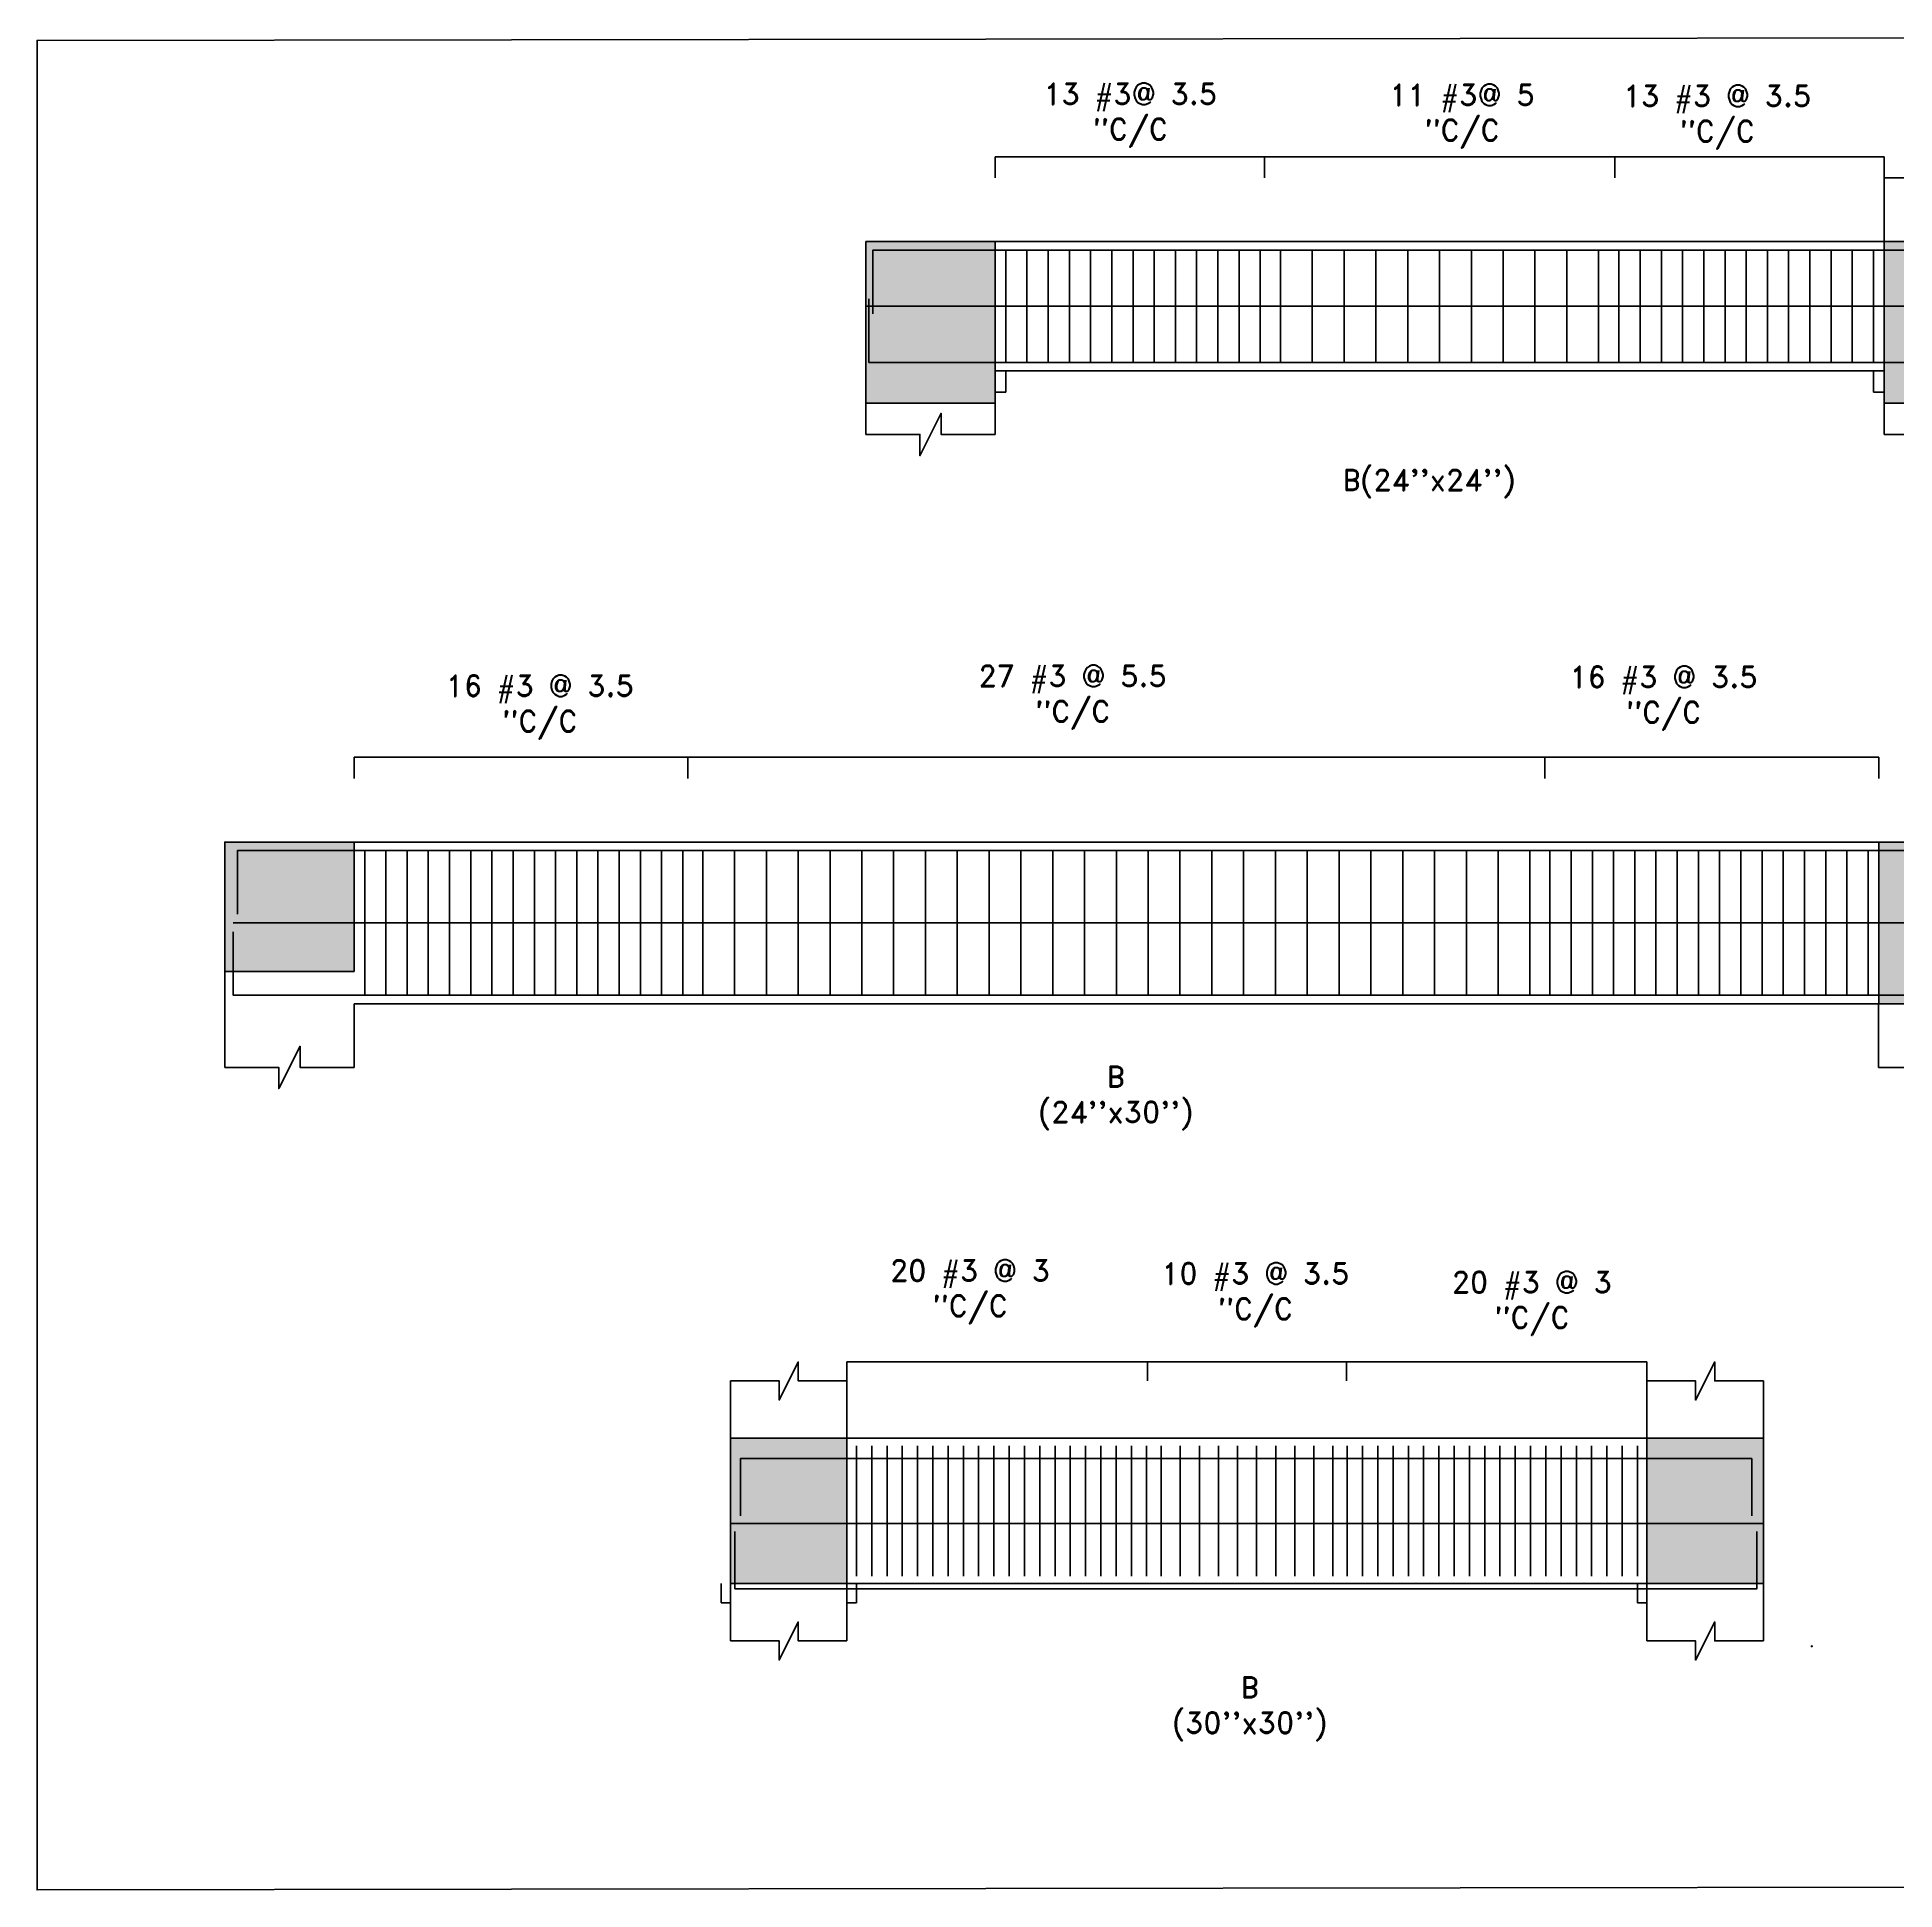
# Model space of a CAD drawing. Header units: inches. Extents: x 2674 to 28325, y -8016 to 21827.
# Drawn here: x 21361 to 25010, y 3087 to 6727 of the extents above; entities that cross this region are included whole.
import ezdxf

# ---------------------------------------------------------------- set-up
doc = ezdxf.new("R2010")
doc.units = ezdxf.units.IN
doc.header["$MEASUREMENT"] = 0
for name, color, linetype in [('Beam', 3, 'Continuous'), ('Beam elevation contour', 7, 'Continuous'), ('Beam rebar bot', 2, 'Continuous'), ('Beam rebar top', 2, 'Continuous'), ('Beam tie corner', 6, 'Continuous'), ('Beam tie mid', 4, 'Continuous'), ('Dimensions', 7, 'Continuous'), ('Rebar long', 5, 'Continuous'), ('Rebar tie', 4, 'Continuous'), ('Texts', 7, 'Continuous')]:
    doc.layers.add(name, color=color, linetype=linetype)
doc.layers.add('Beam torsion rebar', color=7, linetype='Continuous', true_color=0xaf0000)
doc.styles.add('Letra', font='romand.shx')
doc.dimstyles.new('Dimension', dxfattribs={"dimscale": 0.083333, "dimtxt": 0.025, "dimasz": 0.025, "dimexe": 0.015, "dimexo": 0.03, "dimgap": 0.015, "dimtad": 1, "dimdec": 1, "dimzin": 0, "dimdsep": 46, "dimlunit": 4, "dimtxsty": 'Letra', "dimblk": 'OBLIQUE', "dimcen": 0.015, "dimdle": 0.025, "dimclrd": 256, "dimclre": 1, "dimclrt": 4, "dimadec": 0, "dimazin": 0, "dimtfac": 1, "dimtdec": 1, "dimtofl": 0, "dimtmove": 0, "dimatfit": 3, "dimfxl": 1, "dimtolj": 1, "dimtzin": 0, "dimarcsym": 0})

# ---------------------------------------------------------------- blocks, each defined once
blk = doc.blocks.new('FB 24 X 24')
blk.add_hatch(color=256).paths.add_polyline_path([(0.3048, 0.3048), (-0.3048, 0.3048), (-0.3048, -0.3048), (0.3048, -0.3048)])
at = {"color": 0}
blk.add_lwpolyline([(0.3048, 0.3048), (-0.3048, 0.3048), (-0.3048, -0.3048), (0.3048, -0.3048)], close=True, dxfattribs=at)
blk = doc.blocks.new('_Oblique')
at = {"color": 0, "linetype": 'ByBlock', "lineweight": -2}
blk.add_line((-0.5, -0.5), (0.5, 0.5), dxfattribs=at)
blk = doc.blocks.new('*D19')
at = {"layer": 'Defpoints', "color": 0, "transparency": 16777216}
for p in [(22639.1, 5312.1), (21983.3, 5270.4), (22639.1, 5270.4)]:
    blk.add_point(p, dxfattribs=at)
at = {"layer": 'Dimensions', "color": 1, "linetype": 'ByBlock', "lineweight": -2, "transparency": 16777216}
for p, q in [((21983.3, 5270.4), (21983.3, 5312.1)), ((22639.1, 5270.4), (22639.1, 5312.1))]:
    blk.add_line(p, q, dxfattribs=at)
at = {"layer": 'Dimensions', "linetype": 'ByBlock', "lineweight": -2, "transparency": 16777216}
blk.add_line((21983.3, 5312.1), (22639.1, 5312.1), dxfattribs=at)
at = {"layer": 'Dimensions', "lineweight": -2, "transparency": 16777216, "xscale": 0.006249999999999999, "yscale": 0.006249999999999999, "zscale": 0.006249999999999999, "rotation": 180}
blk.add_blockref('_Oblique', (21983.3, 5312.1), dxfattribs=at)
at = {"layer": 'Dimensions', "lineweight": -2, "transparency": 16777216, "xscale": 0.006249999999999999, "yscale": 0.006249999999999999, "zscale": 0.006249999999999999}
blk.add_blockref('_Oblique', (22639.1, 5312.1), dxfattribs=at)
at = {"layer": 'Dimensions', "color": 4, "transparency": 16777216, "insert": (22311.2, 5312.1), "char_height": 0.00625, "attachment_point": 5, "style": 'Letra'}
for s in ['\\A1;(16) ø#3@3.5', '\\A1;54\'-8"']:
    blk.add_mtext(s, dxfattribs=at)
blk = doc.blocks.new('*D20')
at = {"layer": 'Defpoints', "color": 0, "transparency": 16777216}
for p in [(24978.3, 5312.1), (24322.4, 5270.4), (24978.3, 5270.4)]:
    blk.add_point(p, dxfattribs=at)
at = {"layer": 'Dimensions', "color": 1, "linetype": 'ByBlock', "lineweight": -2, "transparency": 16777216}
for p, q in [((24322.4, 5270.4), (24322.4, 5312.1)), ((24978.3, 5270.4), (24978.3, 5312.1))]:
    blk.add_line(p, q, dxfattribs=at)
at = {"layer": 'Dimensions', "linetype": 'ByBlock', "lineweight": -2, "transparency": 16777216}
blk.add_line((24322.4, 5312.1), (24978.3, 5312.1), dxfattribs=at)
at = {"layer": 'Dimensions', "lineweight": -2, "transparency": 16777216, "xscale": 0.006249999999999999, "yscale": 0.006249999999999999, "zscale": 0.006249999999999999, "rotation": 180}
blk.add_blockref('_Oblique', (24322.4, 5312.1), dxfattribs=at)
at = {"layer": 'Dimensions', "lineweight": -2, "transparency": 16777216, "xscale": 0.006249999999999999, "yscale": 0.006249999999999999, "zscale": 0.006249999999999999}
blk.add_blockref('_Oblique', (24978.3, 5312.1), dxfattribs=at)
at = {"layer": 'Dimensions', "color": 4, "transparency": 16777216, "insert": (24650.4, 5312.1), "char_height": 0.00625, "attachment_point": 5, "style": 'Letra'}
for s in ['\\A1;(16) ø#3@3.5', '\\A1;54\'-8"']:
    blk.add_mtext(s, dxfattribs=at)
blk = doc.blocks.new('*D21')
at = {"layer": 'Defpoints', "color": 0, "transparency": 16777216}
for p in [(24322.4, 5312.1), (22639.1, 5270.4), (24322.4, 5270.4)]:
    blk.add_point(p, dxfattribs=at)
at = {"layer": 'Dimensions', "color": 1, "linetype": 'ByBlock', "lineweight": -2, "transparency": 16777216}
for p, q in [((22639.1, 5270.4), (22639.1, 5312.1)), ((24322.4, 5270.4), (24322.4, 5312.1))]:
    blk.add_line(p, q, dxfattribs=at)
at = {"layer": 'Dimensions', "linetype": 'ByBlock', "lineweight": -2, "transparency": 16777216}
blk.add_line((22639.1, 5312.1), (24322.5, 5312.1), dxfattribs=at)
at = {"layer": 'Dimensions', "lineweight": -2, "transparency": 16777216, "xscale": 0.006249999999999999, "yscale": 0.006249999999999999, "zscale": 0.006249999999999999, "rotation": 180}
blk.add_blockref('_Oblique', (22639.1, 5312.1), dxfattribs=at)
at = {"layer": 'Dimensions', "lineweight": -2, "transparency": 16777216, "xscale": 0.006249999999999999, "yscale": 0.006249999999999999, "zscale": 0.006249999999999999}
blk.add_blockref('_Oblique', (24322.4, 5312.1), dxfattribs=at)
at = {"layer": 'Dimensions', "color": 4, "transparency": 16777216, "insert": (23480.8, 5312.1), "char_height": 0.00625, "attachment_point": 5, "style": 'Letra'}
for s in ['\\A1;(27) ø#3@5.5', '\\A1;140\'-3{\\H1x;\\S1/2;}"']:
    blk.add_mtext(s, dxfattribs=at)
blk = doc.blocks.new('FB 30 X 30')
blk.add_hatch(color=256).paths.add_polyline_path([(0.381, 0.381), (-0.381, 0.381), (-0.381, -0.381), (0.381, -0.381)])
at = {"color": 0}
blk.add_lwpolyline([(0.381, 0.381), (-0.381, 0.381), (-0.381, -0.381), (0.381, -0.381)], close=True, dxfattribs=at)
blk = doc.blocks.new('FB 24 X 30')
blk.add_hatch(color=256).paths.add_polyline_path([(0.3048, 0.381), (-0.3048, 0.381), (-0.3048, -0.381), (0.3048, -0.381)])
at = {"color": 0}
blk.add_lwpolyline([(0.3048, 0.381), (-0.3048, 0.381), (-0.3048, -0.381), (0.3048, -0.381)], close=True, dxfattribs=at)
blk = doc.blocks.new('*D480')
at = {"layer": 'Defpoints', "color": 0, "transparency": 16777216}
for p in [(23242.7, 6071.3), (23263.5, 6071.3), (23263.5, 6029.6)]:
    blk.add_point(p, dxfattribs=at)
at = {"layer": 'Dimensions', "color": 1, "linetype": 'ByBlock', "lineweight": -2, "transparency": 16777216}
for p, q in [((23242.7, 6071.3), (23242.7, 6029.6)), ((23263.5, 6071.3), (23263.5, 6029.6))]:
    blk.add_line(p, q, dxfattribs=at)
at = {"layer": 'Dimensions', "linetype": 'ByBlock', "lineweight": -2, "transparency": 16777216}
blk.add_line((23242.7, 6029.6), (23263.5, 6029.6), dxfattribs=at)
at = {"layer": 'Dimensions', "lineweight": -2, "transparency": 16777216, "xscale": 0.006249999999999999, "yscale": 0.006249999999999999, "zscale": 0.006249999999999999, "rotation": 180}
blk.add_blockref('_Oblique', (23242.7, 6029.6), dxfattribs=at)
at = {"layer": 'Dimensions', "lineweight": -2, "transparency": 16777216, "xscale": 0.006249999999999999, "yscale": 0.006249999999999999, "zscale": 0.006249999999999999}
blk.add_blockref('_Oblique', (23263.5, 6029.6), dxfattribs=at)
at = {"layer": 'Dimensions', "color": 4, "transparency": 16777216, "insert": (23253.1, 6029.6), "char_height": 0.00625, "attachment_point": 5, "style": 'Letra'}
blk.add_mtext('\\A1;1\'-9"', dxfattribs=at)
blk = doc.blocks.new('*D481')
at = {"layer": 'Defpoints', "color": 0, "transparency": 16777216}
for p in [(23771.5, 6492), (23242.7, 6450.3), (23771.5, 6450.3)]:
    blk.add_point(p, dxfattribs=at)
at = {"layer": 'Dimensions', "color": 1, "linetype": 'ByBlock', "lineweight": -2, "transparency": 16777216}
for p, q in [((23242.7, 6450.3), (23242.7, 6492)), ((23771.5, 6450.3), (23771.5, 6492))]:
    blk.add_line(p, q, dxfattribs=at)
at = {"layer": 'Dimensions', "linetype": 'ByBlock', "lineweight": -2, "transparency": 16777216}
blk.add_line((23242.7, 6492), (23771.5, 6492), dxfattribs=at)
at = {"layer": 'Dimensions', "lineweight": -2, "transparency": 16777216, "xscale": 0.006249999999999999, "yscale": 0.006249999999999999, "zscale": 0.006249999999999999, "rotation": 180}
blk.add_blockref('_Oblique', (23242.7, 6492), dxfattribs=at)
at = {"layer": 'Dimensions', "lineweight": -2, "transparency": 16777216, "xscale": 0.006249999999999999, "yscale": 0.006249999999999999, "zscale": 0.006249999999999999}
blk.add_blockref('_Oblique', (23771.5, 6492), dxfattribs=at)
at = {"layer": 'Dimensions', "color": 4, "transparency": 16777216, "insert": (23507.1, 6492), "char_height": 0.00625, "attachment_point": 5, "style": 'Letra'}
for s in ['\\A1;(13) ø#3@3.5', '\\A1;44\'-1"']:
    blk.add_mtext(s, dxfattribs=at)
blk = doc.blocks.new('*D482')
at = {"layer": 'Defpoints', "color": 0, "transparency": 16777216}
for p in [(24988.9, 6492), (24460.1, 6450.3), (24988.9, 6450.3)]:
    blk.add_point(p, dxfattribs=at)
at = {"layer": 'Dimensions', "color": 1, "linetype": 'ByBlock', "lineweight": -2, "transparency": 16777216}
for p, q in [((24460.1, 6450.3), (24460.1, 6492)), ((24988.9, 6450.3), (24988.9, 6492))]:
    blk.add_line(p, q, dxfattribs=at)
at = {"layer": 'Dimensions', "linetype": 'ByBlock', "lineweight": -2, "transparency": 16777216}
blk.add_line((24460.1, 6492), (24988.9, 6492), dxfattribs=at)
at = {"layer": 'Dimensions', "lineweight": -2, "transparency": 16777216, "xscale": 0.006249999999999999, "yscale": 0.006249999999999999, "zscale": 0.006249999999999999, "rotation": 180}
blk.add_blockref('_Oblique', (24460.1, 6492), dxfattribs=at)
at = {"layer": 'Dimensions', "lineweight": -2, "transparency": 16777216, "xscale": 0.006249999999999999, "yscale": 0.006249999999999999, "zscale": 0.006249999999999999}
blk.add_blockref('_Oblique', (24988.9, 6492), dxfattribs=at)
at = {"layer": 'Dimensions', "color": 4, "transparency": 16777216, "insert": (24724.5, 6492), "char_height": 0.00625, "attachment_point": 5, "style": 'Letra'}
for s in ['\\A1;(13) ø#3@3.5', '\\A1;44\'-1"']:
    blk.add_mtext(s, dxfattribs=at)
blk = doc.blocks.new('*D483')
at = {"layer": 'Defpoints', "color": 0, "transparency": 16777216}
for p in [(24460.1, 6492), (23771.5, 6450.3), (24460.1, 6450.3)]:
    blk.add_point(p, dxfattribs=at)
at = {"layer": 'Dimensions', "color": 1, "linetype": 'ByBlock', "lineweight": -2, "transparency": 16777216}
for p, q in [((23771.5, 6450.3), (23771.5, 6492)), ((24460.1, 6450.3), (24460.1, 6492))]:
    blk.add_line(p, q, dxfattribs=at)
at = {"layer": 'Dimensions', "linetype": 'ByBlock', "lineweight": -2, "transparency": 16777216}
blk.add_line((23771.5, 6492), (24460.1, 6492), dxfattribs=at)
at = {"layer": 'Dimensions', "lineweight": -2, "transparency": 16777216, "xscale": 0.006249999999999999, "yscale": 0.006249999999999999, "zscale": 0.006249999999999999, "rotation": 180}
blk.add_blockref('_Oblique', (23771.5, 6492), dxfattribs=at)
at = {"layer": 'Dimensions', "lineweight": -2, "transparency": 16777216, "xscale": 0.006249999999999999, "yscale": 0.006249999999999999, "zscale": 0.006249999999999999}
blk.add_blockref('_Oblique', (24460.1, 6492), dxfattribs=at)
at = {"layer": 'Dimensions', "color": 4, "transparency": 16777216, "insert": (24115.8, 6492), "char_height": 0.00625, "width": 0.0723, "attachment_point": 5, "style": 'Letra'}
for s in ['\\A1;(11) ø#3@5.5', '\\A1;57\'-4{\\H1x;\\S1/2;}"']:
    blk.add_mtext(s, dxfattribs=at)
blk = doc.blocks.new('*D484')
at = {"layer": 'Defpoints', "color": 0, "transparency": 16777216}
for p in [(24968.1, 6071.3), (24988.9, 6071.3), (24968.1, 6029.6)]:
    blk.add_point(p, dxfattribs=at)
at = {"layer": 'Dimensions', "color": 1, "linetype": 'ByBlock', "lineweight": -2, "transparency": 16777216}
for p, q in [((24968.1, 6071.3), (24968.1, 6029.6)), ((24988.9, 6071.3), (24988.9, 6029.6))]:
    blk.add_line(p, q, dxfattribs=at)
at = {"layer": 'Dimensions', "linetype": 'ByBlock', "lineweight": -2, "transparency": 16777216}
blk.add_line((24988.9, 6029.6), (24968.1, 6029.6), dxfattribs=at)
at = {"layer": 'Dimensions', "lineweight": -2, "transparency": 16777216, "xscale": 0.006249999999999999, "yscale": 0.006249999999999999, "zscale": 0.006249999999999999, "rotation": 180}
blk.add_blockref('_Oblique', (24968.1, 6029.6), dxfattribs=at)
at = {"layer": 'Dimensions', "lineweight": -2, "transparency": 16777216, "xscale": 0.006249999999999999, "yscale": 0.006249999999999999, "zscale": 0.006249999999999999}
blk.add_blockref('_Oblique', (24988.9, 6029.6), dxfattribs=at)
at = {"layer": 'Dimensions', "color": 4, "transparency": 16777216, "insert": (24978.5, 6029.6), "char_height": 0.00625, "attachment_point": 5, "style": 'Letra'}
blk.add_mtext('\\A1;1\'-9"', dxfattribs=at)
blk = doc.blocks.new('*D491')
at = {"layer": 'Defpoints', "color": 0, "transparency": 16777216}
for p in [(22704.2, 3688.8), (22722.9, 3688.8), (22704.2, 3651.3)]:
    blk.add_point(p, dxfattribs=at)
at = {"layer": 'Dimensions', "color": 1, "linetype": 'ByBlock', "lineweight": -2, "transparency": 16777216}
for p, q in [((22704.2, 3688.8), (22704.2, 3651.3)), ((22722.9, 3688.8), (22722.9, 3651.3))]:
    blk.add_line(p, q, dxfattribs=at)
at = {"layer": 'Dimensions', "linetype": 'ByBlock', "lineweight": -2, "transparency": 16777216}
blk.add_line((22722.9, 3651.3), (22704.2, 3651.3), dxfattribs=at)
at = {"layer": 'Dimensions', "lineweight": -2, "transparency": 16777216, "xscale": 0.006249999999999999, "yscale": 0.006249999999999999, "zscale": 0.006249999999999999, "rotation": 180}
blk.add_blockref('_Oblique', (22704.2, 3651.3), dxfattribs=at)
at = {"layer": 'Dimensions', "lineweight": -2, "transparency": 16777216, "xscale": 0.006249999999999999, "yscale": 0.006249999999999999, "zscale": 0.006249999999999999}
blk.add_blockref('_Oblique', (22722.9, 3651.3), dxfattribs=at)
at = {"layer": 'Dimensions', "color": 4, "transparency": 16777216, "insert": (22713.5, 3651.3), "char_height": 0.00625, "attachment_point": 5, "style": 'Letra'}
blk.add_mtext('\\A1;1\'-7"', dxfattribs=at)
blk = doc.blocks.new('*D492')
at = {"layer": 'Defpoints', "color": 0, "transparency": 16777216}
for p in [(22951.5, 3688.8), (22970.3, 3688.8), (22970.3, 3651.3)]:
    blk.add_point(p, dxfattribs=at)
at = {"layer": 'Dimensions', "color": 1, "linetype": 'ByBlock', "lineweight": -2, "transparency": 16777216}
for p, q in [((22951.5, 3688.8), (22951.5, 3651.3)), ((22970.3, 3688.8), (22970.3, 3651.3))]:
    blk.add_line(p, q, dxfattribs=at)
at = {"layer": 'Dimensions', "linetype": 'ByBlock', "lineweight": -2, "transparency": 16777216}
blk.add_line((22951.5, 3651.3), (22970.3, 3651.3), dxfattribs=at)
at = {"layer": 'Dimensions', "lineweight": -2, "transparency": 16777216, "xscale": 0.006249999999999999, "yscale": 0.006249999999999999, "zscale": 0.006249999999999999, "rotation": 180}
blk.add_blockref('_Oblique', (22951.5, 3651.3), dxfattribs=at)
at = {"layer": 'Dimensions', "lineweight": -2, "transparency": 16777216, "xscale": 0.006249999999999999, "yscale": 0.006249999999999999, "zscale": 0.006249999999999999}
blk.add_blockref('_Oblique', (22970.3, 3651.3), dxfattribs=at)
at = {"layer": 'Dimensions', "color": 4, "transparency": 16777216, "insert": (22960.9, 3651.3), "char_height": 0.00625, "attachment_point": 5, "style": 'Letra'}
blk.add_mtext('\\A1;1\'-7"', dxfattribs=at)
blk = doc.blocks.new('*D493')
at = {"layer": 'Defpoints', "color": 0, "transparency": 16777216}
for p in [(23541.8, 4124.5), (22951.5, 4087), (23541.8, 4087)]:
    blk.add_point(p, dxfattribs=at)
at = {"layer": 'Dimensions', "color": 1, "linetype": 'ByBlock', "lineweight": -2, "transparency": 16777216}
for p, q in [((22951.5, 4087), (22951.5, 4124.5)), ((23541.8, 4087), (23541.8, 4124.5))]:
    blk.add_line(p, q, dxfattribs=at)
at = {"layer": 'Dimensions', "linetype": 'ByBlock', "lineweight": -2, "transparency": 16777216}
blk.add_line((22951.5, 4124.5), (23541.8, 4124.5), dxfattribs=at)
at = {"layer": 'Dimensions', "lineweight": -2, "transparency": 16777216, "xscale": 0.006249999999999999, "yscale": 0.006249999999999999, "zscale": 0.006249999999999999, "rotation": 180}
blk.add_blockref('_Oblique', (22951.5, 4124.5), dxfattribs=at)
at = {"layer": 'Dimensions', "lineweight": -2, "transparency": 16777216, "xscale": 0.006249999999999999, "yscale": 0.006249999999999999, "zscale": 0.006249999999999999}
blk.add_blockref('_Oblique', (23541.8, 4124.5), dxfattribs=at)
at = {"layer": 'Dimensions', "color": 4, "transparency": 16777216, "insert": (23246.6, 4124.5), "char_height": 0.00625, "attachment_point": 5, "style": 'Letra'}
for s in ['\\A1;(20) ø#3@0.08', '\\A1;49\'-2{\\H1x;\\S1/2;}"']:
    blk.add_mtext(s, dxfattribs=at)
blk = doc.blocks.new('*D494')
at = {"layer": 'Defpoints', "color": 0, "transparency": 16777216}
for p in [(24523.1, 4124.5), (23932.9, 4087), (24523.1, 4087)]:
    blk.add_point(p, dxfattribs=at)
at = {"layer": 'Dimensions', "color": 1, "linetype": 'ByBlock', "lineweight": -2, "transparency": 16777216}
for p, q in [((23932.9, 4087), (23932.9, 4124.5)), ((24523.1, 4087), (24523.1, 4124.5))]:
    blk.add_line(p, q, dxfattribs=at)
at = {"layer": 'Dimensions', "linetype": 'ByBlock', "lineweight": -2, "transparency": 16777216}
blk.add_line((23932.9, 4124.5), (24523.1, 4124.5), dxfattribs=at)
at = {"layer": 'Dimensions', "lineweight": -2, "transparency": 16777216, "xscale": 0.006249999999999999, "yscale": 0.006249999999999999, "zscale": 0.006249999999999999, "rotation": 180}
blk.add_blockref('_Oblique', (23932.9, 4124.5), dxfattribs=at)
at = {"layer": 'Dimensions', "lineweight": -2, "transparency": 16777216, "xscale": 0.006249999999999999, "yscale": 0.006249999999999999, "zscale": 0.006249999999999999}
blk.add_blockref('_Oblique', (24523.1, 4124.5), dxfattribs=at)
at = {"layer": 'Dimensions', "color": 4, "transparency": 16777216, "insert": (24228, 4124.5), "char_height": 0.00625, "attachment_point": 5, "style": 'Letra'}
for s in ['\\A1;(20) ø#3@0.08', '\\A1;49\'-2"']:
    blk.add_mtext(s, dxfattribs=at)
blk = doc.blocks.new('*D495')
at = {"layer": 'Defpoints', "color": 0, "transparency": 16777216}
for p in [(23932.9, 4124.5), (23541.8, 4087), (23932.9, 4087)]:
    blk.add_point(p, dxfattribs=at)
at = {"layer": 'Dimensions', "color": 1, "linetype": 'ByBlock', "lineweight": -2, "transparency": 16777216}
for p, q in [((23541.8, 4087), (23541.8, 4124.5)), ((23932.9, 4087), (23932.9, 4124.5))]:
    blk.add_line(p, q, dxfattribs=at)
at = {"layer": 'Dimensions', "linetype": 'ByBlock', "lineweight": -2, "transparency": 16777216}
blk.add_line((23541.8, 4124.5), (23932.9, 4124.5), dxfattribs=at)
at = {"layer": 'Dimensions', "lineweight": -2, "transparency": 16777216, "xscale": 0.006249999999999999, "yscale": 0.006249999999999999, "zscale": 0.006249999999999999, "rotation": 180}
blk.add_blockref('_Oblique', (23541.8, 4124.5), dxfattribs=at)
at = {"layer": 'Dimensions', "lineweight": -2, "transparency": 16777216, "xscale": 0.006249999999999999, "yscale": 0.006249999999999999, "zscale": 0.006249999999999999}
blk.add_blockref('_Oblique', (23932.9, 4124.5), dxfattribs=at)
at = {"layer": 'Dimensions', "color": 4, "transparency": 16777216, "insert": (23737.3, 4124.5), "char_height": 0.00625, "attachment_point": 5, "style": 'Letra'}
for s in ['\\A1;(10) ø#3@0.1', '\\A1;32\'-7"']:
    blk.add_mtext(s, dxfattribs=at)
blk = doc.blocks.new('*D496')
at = {"layer": 'Defpoints', "color": 0, "transparency": 16777216}
for p in [(24504.4, 3688.8), (24523.1, 3688.8), (24504.4, 3651.3)]:
    blk.add_point(p, dxfattribs=at)
at = {"layer": 'Dimensions', "color": 1, "linetype": 'ByBlock', "lineweight": -2, "transparency": 16777216}
for p, q in [((24504.4, 3688.8), (24504.4, 3651.3)), ((24523.1, 3688.8), (24523.1, 3651.3))]:
    blk.add_line(p, q, dxfattribs=at)
at = {"layer": 'Dimensions', "linetype": 'ByBlock', "lineweight": -2, "transparency": 16777216}
blk.add_line((24523.1, 3651.3), (24504.4, 3651.3), dxfattribs=at)
at = {"layer": 'Dimensions', "lineweight": -2, "transparency": 16777216, "xscale": 0.006249999999999999, "yscale": 0.006249999999999999, "zscale": 0.006249999999999999, "rotation": 180}
blk.add_blockref('_Oblique', (24504.4, 3651.3), dxfattribs=at)
at = {"layer": 'Dimensions', "lineweight": -2, "transparency": 16777216, "xscale": 0.006249999999999999, "yscale": 0.006249999999999999, "zscale": 0.006249999999999999}
blk.add_blockref('_Oblique', (24523.1, 3651.3), dxfattribs=at)
at = {"layer": 'Dimensions', "color": 4, "transparency": 16777216, "insert": (24513.8, 3651.3), "char_height": 0.00625, "attachment_point": 5, "style": 'Letra'}
blk.add_mtext('\\A1;1\'-7"', dxfattribs=at)
blk = doc.blocks.new('*D489')
at = {"layer": 'Defpoints', "color": 0, "transparency": 16777216}
for p in [(24846.3, 3566.5), (24847.6, 3566.7), (24847.6, 3566.5)]:
    blk.add_point(p, dxfattribs=at)
at = {"layer": 'Dimensions', "color": 1, "linetype": 'ByBlock', "lineweight": -2, "transparency": 16777216}
for p, q in [((24846.3, 3566.5), (24846.3, 3566.7)), ((24847.6, 3566.5), (24847.6, 3566.7))]:
    blk.add_line(p, q, dxfattribs=at)
at = {"layer": 'Dimensions', "linetype": 'ByBlock', "lineweight": -2, "transparency": 16777216}
blk.add_line((24846.3, 3566.7), (24847.6, 3566.7), dxfattribs=at)
at = {"layer": 'Dimensions', "lineweight": -2, "transparency": 16777216, "xscale": 0.006249999999999999, "yscale": 0.006249999999999999, "zscale": 0.006249999999999999, "rotation": 180}
blk.add_blockref('_Oblique', (24846.3, 3566.7), dxfattribs=at)
at = {"layer": 'Dimensions', "lineweight": -2, "transparency": 16777216, "xscale": 0.006249999999999999, "yscale": 0.006249999999999999, "zscale": 0.006249999999999999}
blk.add_blockref('_Oblique', (24847.6, 3566.7), dxfattribs=at)
at = {"layer": 'Dimensions', "color": 4, "transparency": 16777216, "insert": (24846.9, 3566.7), "char_height": 0.00625, "attachment_point": 5, "style": 'Letra'}
blk.add_mtext('\\A1;1{\\H1x;\\S1/2;}"', dxfattribs=at)
blk = doc.blocks.new('*D490')
at = {"layer": 'Defpoints', "color": 0, "transparency": 16777216}
for p in [(24846.1, 3565.2), (24846.3, 3566.5), (24846.3, 3565.2)]:
    blk.add_point(p, dxfattribs=at)
at = {"layer": 'Dimensions', "color": 1, "linetype": 'ByBlock', "lineweight": -2, "transparency": 16777216}
for p, q in [((24846.3, 3566.5), (24846.1, 3566.5)), ((24846.3, 3565.2), (24846.1, 3565.2))]:
    blk.add_line(p, q, dxfattribs=at)
at = {"layer": 'Dimensions', "linetype": 'ByBlock', "lineweight": -2, "transparency": 16777216}
blk.add_line((24846.1, 3566.5), (24846.1, 3565.2), dxfattribs=at)
at = {"layer": 'Dimensions', "lineweight": -2, "transparency": 16777216, "xscale": 0.006249999999999999, "yscale": 0.006249999999999999, "zscale": 0.006249999999999999}
for p, rotation in [((24846.1, 3566.5), 90), ((24846.1, 3565.2), 270)]:
    blk.add_blockref('_Oblique', p, dxfattribs=dict(at, rotation=rotation))
at = {"layer": 'Dimensions', "color": 4, "transparency": 16777216, "insert": (24846.1, 3565.9), "char_height": 0.00625, "attachment_point": 5, "rotation": 90, "style": 'Letra'}
blk.add_mtext('\\A1;1{\\H1x;\\S1/2;}"', dxfattribs=at)
blk = doc.blocks.new('#4')
h = blk.add_hatch(color=256)
edge = h.paths.add_edge_path()
edge.add_arc((0, 0), 0.00635, 0, 360)
at = {"color": 0}
blk.add_circle((0, 0), 0.00635, dxfattribs=at)
blk = doc.blocks.new('#8')
blk.add_hatch(color=256).paths.add_polyline_path([(0.0127, 0, 1), (-0.0127, 0, 1)])
at = {"color": 0}
blk.add_circle((0, 0), 0.0127, dxfattribs=at)

msp = doc.modelspace()

# ---------------------------------------------------------------- linework, layer by layer
msp.add_lwpolyline([(26019.99, 3093.64), (21360.74, 3087.29), (21360.74, 6720.52), (26019.99, 6726.87)], close=True)
at = {"layer": 'Beam'}
msp.add_lwpolyline([(24846.29, 3566.51), (24847.56, 3566.51), (24847.56, 3565.24), (24846.29, 3565.24)], close=True, dxfattribs=at)
at = {"layer": 'Beam elevation contour'}
for points in [[(24988.93, 6450.31), (25095.09, 6450.31), (25095.09, 6408.64), (25136.76, 6491.98), (25136.76, 6450.31), (25242.93, 6450.31)], [(24988.93, 6450.31), (24988.93, 6325.31)], [(23242.68, 6325.31), (24988.93, 6325.31)], [(22988.68, 5946.31), (22988.68, 6071.31)], [(23242.68, 5946.31), (23242.68, 6071.31)], [(23242.68, 6071.31), (24988.93, 6071.31)], [(24988.93, 5946.31), (24988.93, 6071.31)], [(23242.68, 5946.31), (23136.51, 5946.31), (23136.51, 5987.98), (23094.84, 5904.64), (23094.84, 5946.31), (22988.68, 5946.31)], [(25242.93, 5946.31), (25136.76, 5946.31), (25136.76, 5987.98), (25095.09, 5904.64), (25095.09, 5946.31), (24988.93, 5946.31)], [(21729.28, 5145.44), (21729.28, 4702.94)], [(21729.28, 5145.44), (21729.28, 5145.44)], [(21729.28, 5145.44), (21856.28, 5145.44)], [(21983.28, 5145.44), (24978.32, 5145.44)], [(21983.28, 4702.94), (21983.28, 4827.94)], [(21983.28, 4827.94), (24978.32, 4827.94)], [(24978.09, 4702.94), (24978.09, 4827.94)], [(21983.28, 4702.94), (21877.12, 4702.94), (21877.12, 4744.6), (21835.45, 4661.27), (21835.45, 4702.94), (21729.28, 4702.94)], [(25295.77, 4702.94), (25157.91, 4702.94), (25157.91, 4744.6), (25116.24, 4661.27), (25116.24, 4702.94), (24978.09, 4702.94)], [(22722.91, 4087.04), (22818.46, 4087.04), (22818.46, 4049.54), (22855.96, 4124.54), (22855.96, 4087.04), (22951.51, 4087.04)], [(24523.13, 4087.04), (24618.68, 4087.04), (24618.68, 4049.54), (24656.18, 4124.54), (24656.18, 4087.04), (24751.73, 4087.04)], [(22722.91, 4087.04), (22722.91, 3974.54)], [(22951.51, 4087.04), (22951.51, 3974.54)], [(24523.13, 4087.04), (24523.13, 3974.54)], [(22951.51, 3974.54), (24523.13, 3974.54)], [(22722.91, 3576.29), (22722.91, 3688.79)], [(22951.51, 3576.29), (22951.51, 3688.79)], [(22951.51, 3688.79), (24523.13, 3688.79)], [(24523.13, 3576.29), (24523.13, 3688.79)], [(24751.73, 3576.29), (24751.73, 3688.79)], [(22951.51, 3576.29), (22855.96, 3576.29), (22855.96, 3613.79), (22818.46, 3538.79), (22818.46, 3576.29), (22722.91, 3576.29)], [(24751.73, 3576.29), (24656.18, 3576.29), (24656.18, 3613.79), (24618.68, 3538.79), (24618.68, 3576.29), (24523.13, 3576.29)]]:
    msp.add_lwpolyline(points, dxfattribs=at)
at = {"layer": 'Beam rebar bot'}
for points in [[(25237.06, 6212.98), (25237.06, 6087.98), (22994.62, 6087.98), (22994.62, 6212.98)], [(25266.13, 4969.6), (25266.13, 4844.6), (21745.95, 4844.6), (21745.95, 4969.6)], [(24738.97, 3791.41), (24738.97, 3678.91), (22731.34, 3678.91), (22731.34, 3791.41)]]:
    msp.add_lwpolyline(points, dxfattribs=at)
at = {"layer": 'Beam rebar top'}
for points in [[(23002.57, 6183.64), (23002.57, 6308.64), (25225.25, 6308.64), (25225.25, 6183.64)], [(21754.28, 5003.77), (21754.28, 5128.77), (25266.34, 5128.77), (25266.34, 5003.77)], [(22742.23, 3822.16), (22742.23, 3934.66), (24729.04, 3934.66), (24729.04, 3822.16)]]:
    msp.add_lwpolyline(points, dxfattribs=at)
at = {"layer": 'Beam tie corner'}
for points in [[(23263.51, 6308.64), (23263.51, 6087.98)], [(23305.18, 6308.64), (23305.18, 6087.98)], [(23346.84, 6308.64), (23346.84, 6087.98)], [(23388.51, 6308.64), (23388.51, 6087.98)], [(23430.18, 6308.64), (23430.18, 6087.98)], [(23471.84, 6308.64), (23471.84, 6087.98)], [(23513.51, 6308.64), (23513.51, 6087.98)], [(23555.18, 6308.64), (23555.18, 6087.98)], [(23596.84, 6308.64), (23596.84, 6087.98)], [(23638.51, 6308.64), (23638.51, 6087.98)], [(23680.18, 6308.64), (23680.18, 6087.98)], [(23721.84, 6308.64), (23721.84, 6087.98)], [(23763.51, 6308.64), (23763.51, 6087.98)], [(24468.09, 6308.64), (24468.09, 6087.98)], [(24509.76, 6308.64), (24509.76, 6087.98)], [(24551.43, 6308.64), (24551.43, 6087.98)], [(24593.09, 6308.64), (24593.09, 6087.98)], [(24634.76, 6308.64), (24634.76, 6087.98)], [(24676.43, 6308.64), (24676.43, 6087.98)], [(24718.09, 6308.64), (24718.09, 6087.98)], [(24759.76, 6308.64), (24759.76, 6087.98)], [(24801.43, 6308.64), (24801.43, 6087.98)], [(24843.09, 6308.64), (24843.09, 6087.98)], [(24884.76, 6308.64), (24884.76, 6087.98)], [(24926.43, 6308.64), (24926.43, 6087.98)], [(24968.09, 6308.64), (24968.09, 6087.98)], [(22004.12, 5128.77), (22004.12, 4844.6)], [(22045.78, 5128.77), (22045.78, 4844.6)], [(22087.45, 5128.77), (22087.45, 4844.6)], [(22129.12, 5128.77), (22129.12, 4844.6)], [(22170.78, 5128.77), (22170.78, 4844.6)], [(22212.45, 5128.77), (22212.45, 4844.6)], [(22254.12, 5128.77), (22254.12, 4844.6)], [(22295.78, 5128.77), (22295.78, 4844.6)], [(22337.45, 5128.77), (22337.45, 4844.6)], [(22379.12, 5128.77), (22379.12, 4844.6)], [(22420.78, 5128.77), (22420.78, 4844.6)], [(22462.45, 5128.77), (22462.45, 4844.6)], [(22504.12, 5128.77), (22504.12, 4844.6)], [(22545.78, 5128.77), (22545.78, 4844.6)], [(22587.45, 5128.77), (22587.45, 4844.6)], [(22629.12, 5128.77), (22629.12, 4844.6)], [(24332.49, 5128.77), (24332.49, 4844.6)], [(24374.16, 5128.77), (24374.16, 4844.6)], [(24415.82, 5128.77), (24415.82, 4844.6)], [(24457.49, 5128.77), (24457.49, 4844.6)], [(24499.16, 5128.77), (24499.16, 4844.6)], [(24540.82, 5128.77), (24540.82, 4844.6)], [(24582.49, 5128.77), (24582.49, 4844.6)], [(24624.16, 5128.77), (24624.16, 4844.6)], [(24665.82, 5128.77), (24665.82, 4844.6)], [(24707.49, 5128.77), (24707.49, 4844.6)], [(24749.16, 5128.77), (24749.16, 4844.6)], [(24790.82, 5128.77), (24790.82, 4844.6)], [(24832.49, 5128.77), (24832.49, 4844.6)], [(24874.16, 5128.77), (24874.16, 4844.6)], [(24915.82, 5128.77), (24915.82, 4844.6)], [(24957.49, 5128.77), (24957.49, 4844.6)], [(22970.26, 3959.54), (22970.26, 3703.79)], [(23000.26, 3959.54), (23000.26, 3703.79)], [(23030.26, 3959.54), (23030.26, 3703.79)], [(23060.26, 3959.54), (23060.26, 3703.79)], [(23090.26, 3959.54), (23090.26, 3703.79)], [(23120.26, 3959.54), (23120.26, 3703.79)], [(23150.26, 3959.54), (23150.26, 3703.79)], [(23180.26, 3959.54), (23180.26, 3703.79)], [(23210.26, 3959.54), (23210.26, 3703.79)], [(23240.26, 3959.54), (23240.26, 3703.79)], [(23270.26, 3959.54), (23270.26, 3703.79)], [(23300.26, 3959.54), (23300.26, 3703.79)], [(23330.26, 3959.54), (23330.26, 3703.79)], [(23360.26, 3959.54), (23360.26, 3703.79)], [(23390.26, 3959.54), (23390.26, 3703.79)], [(23420.26, 3959.54), (23420.26, 3703.79)], [(23450.26, 3959.54), (23450.26, 3703.79)], [(23480.26, 3959.54), (23480.26, 3703.79)], [(23510.26, 3959.54), (23510.26, 3703.79)], [(23540.26, 3959.54), (23540.26, 3703.79)], [(23934.38, 3959.54), (23934.38, 3703.79)], [(23964.38, 3959.54), (23964.38, 3703.79)], [(23994.38, 3959.54), (23994.38, 3703.79)], [(24024.38, 3959.54), (24024.38, 3703.79)], [(24054.38, 3959.54), (24054.38, 3703.79)], [(24084.38, 3959.54), (24084.38, 3703.79)], [(24114.38, 3959.54), (24114.38, 3703.79)], [(24144.38, 3959.54), (24144.38, 3703.79)], [(24174.38, 3959.54), (24174.38, 3703.79)], [(24204.38, 3959.54), (24204.38, 3703.79)], [(24234.38, 3959.54), (24234.38, 3703.79)], [(24264.38, 3959.54), (24264.38, 3703.79)], [(24294.38, 3959.54), (24294.38, 3703.79)], [(24324.38, 3959.54), (24324.38, 3703.79)], [(24354.38, 3959.54), (24354.38, 3703.79)], [(24384.38, 3959.54), (24384.38, 3703.79)], [(24414.38, 3959.54), (24414.38, 3703.79)], [(24444.38, 3959.54), (24444.38, 3703.79)], [(24474.38, 3959.54), (24474.38, 3703.79)], [(24504.38, 3959.54), (24504.38, 3703.79)]]:
    msp.add_lwpolyline(points, dxfattribs=at)
at = {"layer": 'Beam tie mid'}
for points in [[(23803.09, 6308.64), (23803.09, 6087.98)], [(23865.59, 6308.64), (23865.59, 6087.98)], [(23928.09, 6308.64), (23928.09, 6087.98)], [(23990.59, 6308.64), (23990.59, 6087.98)], [(24053.09, 6308.64), (24053.09, 6087.98)], [(24115.59, 6308.64), (24115.59, 6087.98)], [(24178.09, 6308.64), (24178.09, 6087.98)], [(24240.59, 6308.64), (24240.59, 6087.98)], [(24303.09, 6308.64), (24303.09, 6087.98)], [(24365.59, 6308.64), (24365.59, 6087.98)], [(24428.09, 6308.64), (24428.09, 6087.98)], [(22668.28, 5128.77), (22668.28, 4844.6)], [(22730.78, 5128.77), (22730.78, 4844.6)], [(22793.28, 5128.77), (22793.28, 4844.6)], [(22855.78, 5128.77), (22855.78, 4844.6)], [(22918.28, 5128.77), (22918.28, 4844.6)], [(22980.78, 5128.77), (22980.78, 4844.6)], [(23043.28, 5128.77), (23043.28, 4844.6)], [(23105.78, 5128.77), (23105.78, 4844.6)], [(23168.28, 5128.77), (23168.28, 4844.6)], [(23230.78, 5128.77), (23230.78, 4844.6)], [(23293.28, 5128.77), (23293.28, 4844.6)], [(23355.78, 5128.77), (23355.78, 4844.6)], [(23418.28, 5128.77), (23418.28, 4844.6)], [(23480.78, 5128.77), (23480.78, 4844.6)], [(23543.28, 5128.77), (23543.28, 4844.6)], [(23605.78, 5128.77), (23605.78, 4844.6)], [(23668.28, 5128.77), (23668.28, 4844.6)], [(23730.78, 5128.77), (23730.78, 4844.6)], [(23793.28, 5128.77), (23793.28, 4844.6)], [(23855.78, 5128.77), (23855.78, 4844.6)], [(23918.28, 5128.77), (23918.28, 4844.6)], [(23980.78, 5128.77), (23980.78, 4844.6)], [(24043.28, 5128.77), (24043.28, 4844.6)], [(24105.78, 5128.77), (24105.78, 4844.6)], [(24168.28, 5128.77), (24168.28, 4844.6)], [(24230.78, 5128.77), (24230.78, 4844.6)], [(24293.28, 5128.77), (24293.28, 4844.6)], [(23568.76, 3959.54), (23568.76, 3703.79)], [(23606.26, 3959.54), (23606.26, 3703.79)], [(23643.76, 3959.54), (23643.76, 3703.79)], [(23681.26, 3959.54), (23681.26, 3703.79)], [(23718.76, 3959.54), (23718.76, 3703.79)], [(23756.26, 3959.54), (23756.26, 3703.79)], [(23793.76, 3959.54), (23793.76, 3703.79)], [(23831.26, 3959.54), (23831.26, 3703.79)], [(23868.76, 3959.54), (23868.76, 3703.79)], [(23906.26, 3959.54), (23906.26, 3703.79)]]:
    msp.add_lwpolyline(points, dxfattribs=at)
at = {"layer": 'Beam torsion rebar'}
msp.add_line((24751.73, 4087.04), (24751.73, 3974.54), dxfattribs=at)
for points in [[(22988.68, 6198.31), (25242.93, 6198.31)], [(21745.95, 4986.69), (25295.82, 4986.69)], [(22722.63, 3806.84), (24751.73, 3806.84)]]:
    msp.add_lwpolyline(points, dxfattribs=at)
at = {"layer": 'Rebar tie'}
for points in [[(24846.46, 3565.44, 0.0159, 0.0159, 0), (24846.37, 3565.35, 0.0159, 0.0159, 0), (24846.37, 3565.33, 0.0159, 0.0159, 0.4142136), (24846.39, 3565.31, 0.0159, 0.0159, 0), (24847.47, 3565.31, 0.0159, 0.0159, 0.4142136), (24847.49, 3565.33, 0.0159, 0.0159, 0), (24847.49, 3566.41, 0.0159, 0.0159, 0.4142136), (24847.47, 3566.43, 0.0159, 0.0159, 0), (24846.39, 3566.43, 0.0159, 0.0159, 0.4142136), (24846.37, 3566.41, 0.0159, 0.0159, 0), (24846.37, 3565.33, 0.0159, 0.0159, 0.4142136), (24846.39, 3565.31, 0.0159, 0.0159, 0), (24846.4, 3565.31, 0.0159, 0.0159, 0), (24846.49, 3565.4, 0.0159, 0.0159, 0)], [(24846.8, 3565.4, 0.0159, 0.0159, 0), (24846.89, 3565.31, 0.0159, 0.0159, 0.6681786), (24846.98, 3565.34, 0.0159, 0.0159, 0), (24846.98, 3566.4, 0.0159, 0.0159, 0.4142136), (24846.93, 3566.45, 0.0159, 0.0159, 0), (24846.8, 3566.45, 0.0159, 0.0159, 0)]]:
    msp.add_lwpolyline(points, format="xyseb", dxfattribs=at)

# ---------------------------------------------------------------- block references
at = {"layer": 'Beam', "color": 0}
for name, p, xscale, yscale, zscale in [('FB 24 X 30', (23115.68, 6166.56), 416.6666666666666, 416.6666666666666, 416.6666666666666), ('FB 24 X 30', (25115.93, 6166.56), 416.6666666666666, 416.6666666666666, 416.6666666666666), ('FB 24 X 24', (21856.28, 5018.44), 416.6666666666666, 416.6666666666666, 416.6666666666666), ('FB 30 X 30', (25137.07, 4986.69), 416.6666666666666, 416.6666666666666, 416.6666666666666), ('FB 24 X 30', (22837.21, 3831.67), 374.9999999999999, 374.9999999999999, 374.9999999999999), ('FB 24 X 30', (24637.43, 3831.67), 374.9999999999999, 374.9999999999999, 374.9999999999999)]:
    msp.add_blockref(name, p, dxfattribs=dict(at, xscale=xscale, yscale=yscale, zscale=zscale))
at = {"layer": 'Beam torsion rebar', "color": 0, "xscale": 1.666666666666667, "yscale": 1.666666666666667, "zscale": 1.666666666666667}
for p in [(24846.4, 3565.87), (24847.46, 3565.87)]:
    msp.add_blockref('#4', p, dxfattribs=at)
at = {"layer": 'Rebar long', "color": 0, "xscale": 1.666666666666667, "yscale": 1.666666666666667, "zscale": 1.666666666666667}
for p in [(24846.4, 3566.4), (24846.4, 3565.34), (24846.93, 3566.4), (24846.93, 3565.34), (24847.46, 3566.4), (24847.46, 3565.34)]:
    msp.add_blockref('#8', p, dxfattribs=at)

# ---------------------------------------------------------------- texts
at = {"layer": 'Texts', "char_height": 41.6667, "attachment_point": 5, "style": 'Letra'}
for s, insert, width in [('13 #3@ 3.5 "C/C', (23508.01, 6573.9), 426.4008), ('11 #3@ 5 "C/C', (24159.66, 6571.98), 426.4008), ('13 #3 @ 3.5 "C/C', (24660.92, 6570.05), 426.4008), ("B(24''x24'')", (24094.4, 5850.03), 23.6321), ('27 #3 @ 5.5 "C/C', (23394.83, 5430.34), 426.4008), ('16 #3 @ 3.5 "C/C', (24555.46, 5428.42), 426.4008), ('16 #3 @ 3.5 "C/C', (22347.96, 5411.08), 426.4008), ("B (24''x30'')", (23479.44, 4643.18), 23.6321), ('20 #3 @ 3 "C/C', (23193.35, 4262.32), 426.4008), ('10 #3 @ 3.5 "C/C', (23753.71, 4256.61), 426.4008), ('20 #3 @ 3 "C/C', (24296.92, 4239.47), 426.4008), ("B (30''x30'')", (23742.68, 3443.36), 23.6321)]:
    msp.add_mtext(s, dxfattribs=dict(at, insert=insert, width=width))

# ---------------------------------------------------------------- dimensions: what is measured, and where the dimension line sits
at = {"layer": 'Dimensions'}
for p1, p2, distance, text, picture, middle in [((23242.68, 6450.31), (23771.51, 6450.31), 41.67, '(13) ø#3@3.5\\X<>', '*D481', (23507.09, 6491.98)), ((23771.51, 6450.31), (24460.09, 6450.31), 41.67, '(11) ø#3@5.5\\X<>', '*D483', (24115.8, 6491.98)), ((24460.09, 6450.31), (24988.93, 6450.31), 41.67, '(13) ø#3@3.5\\X<>', '*D482', (24724.51, 6491.98)), ((21983.28, 5270.44), (22639.12, 5270.44), 41.67, '(16) ø#3@3.5\\X<>', '*D19', (22311.2, 5312.1)), ((22639.12, 5270.44), (24322.45, 5270.44), 41.67, '(27) ø#3@5.5\\X<>', '*D21', (23480.78, 5312.1)), ((24322.45, 5270.44), (24978.32, 5270.44), 41.67, '(16) ø#3@3.5\\X<>', '*D20', (24650.39, 5312.1)), ((22951.50665326, 4087.04042328), (23541.75665327, 4087.04042328), 37.5, '(20) ø#3@0.08\\X<>', '*D493', (23246.63165327, 4124.54042328)), ((23541.76, 4087.04), (23932.88, 4087.04), 37.5, '(10) ø#3@0.1\\X<>', '*D495', (23737.32, 4124.54)), ((23932.88165328, 4087.04042328), (24523.13165327, 4087.04042328), 37.5, '(20) ø#3@0.08\\X<>', '*D494', (24228.00665327, 4124.54042328))]:
    dim = msp.add_aligned_dim(p1=p1, p2=p2, distance=distance, text=text, dimstyle='Dimension', override={"dimscale": 0.083333, "dimtxt": 0.075, "dimasz": 0.075, "dimpost": '<>'}, dxfattribs=at)
    dim.commit()
    dim.dimension.update_dxf_attribs({"geometry": picture, "text_midpoint": middle})
for p1, p2, distance, picture, middle in [((23242.68, 6071.31), (23263.51, 6071.31), -41.67, '*D480', (23253.09, 6029.65)), ((24988.93, 6071.31), (24968.09, 6071.31), 41.67, '*D484', (24978.51, 6029.65)), ((22722.90665327, 3688.79042328), (22704.15665327, 3688.79042328), 37.5, '*D491', (22713.53165327, 3651.29539352)), ((22951.50665326, 3688.79042328), (22970.25665327, 3688.79042328), -37.5, '*D492', (22960.88165327, 3651.29539352)), ((24523.13165327, 3688.79042328), (24504.38165327, 3688.79042328), 37.5, '*D496', (24513.75665327, 3651.29539352)), ((24846.29, 3566.51), (24846.29, 3565.24), -0.17, '*D490', (24846.12, 3565.87)), ((24846.29, 3566.51), (24847.56, 3566.51), 0.17, '*D489', (24846.93, 3566.68))]:
    dim = msp.add_aligned_dim(p1=p1, p2=p2, distance=distance, dimstyle='Dimension', override={"dimscale": 0.083333, "dimtxt": 0.075, "dimasz": 0.075, "dimpost": '<>'}, dxfattribs=at)
    dim.commit()
    dim.dimension.update_dxf_attribs({"geometry": picture, "text_midpoint": middle})

doc.saveas('drawing.dxf')
